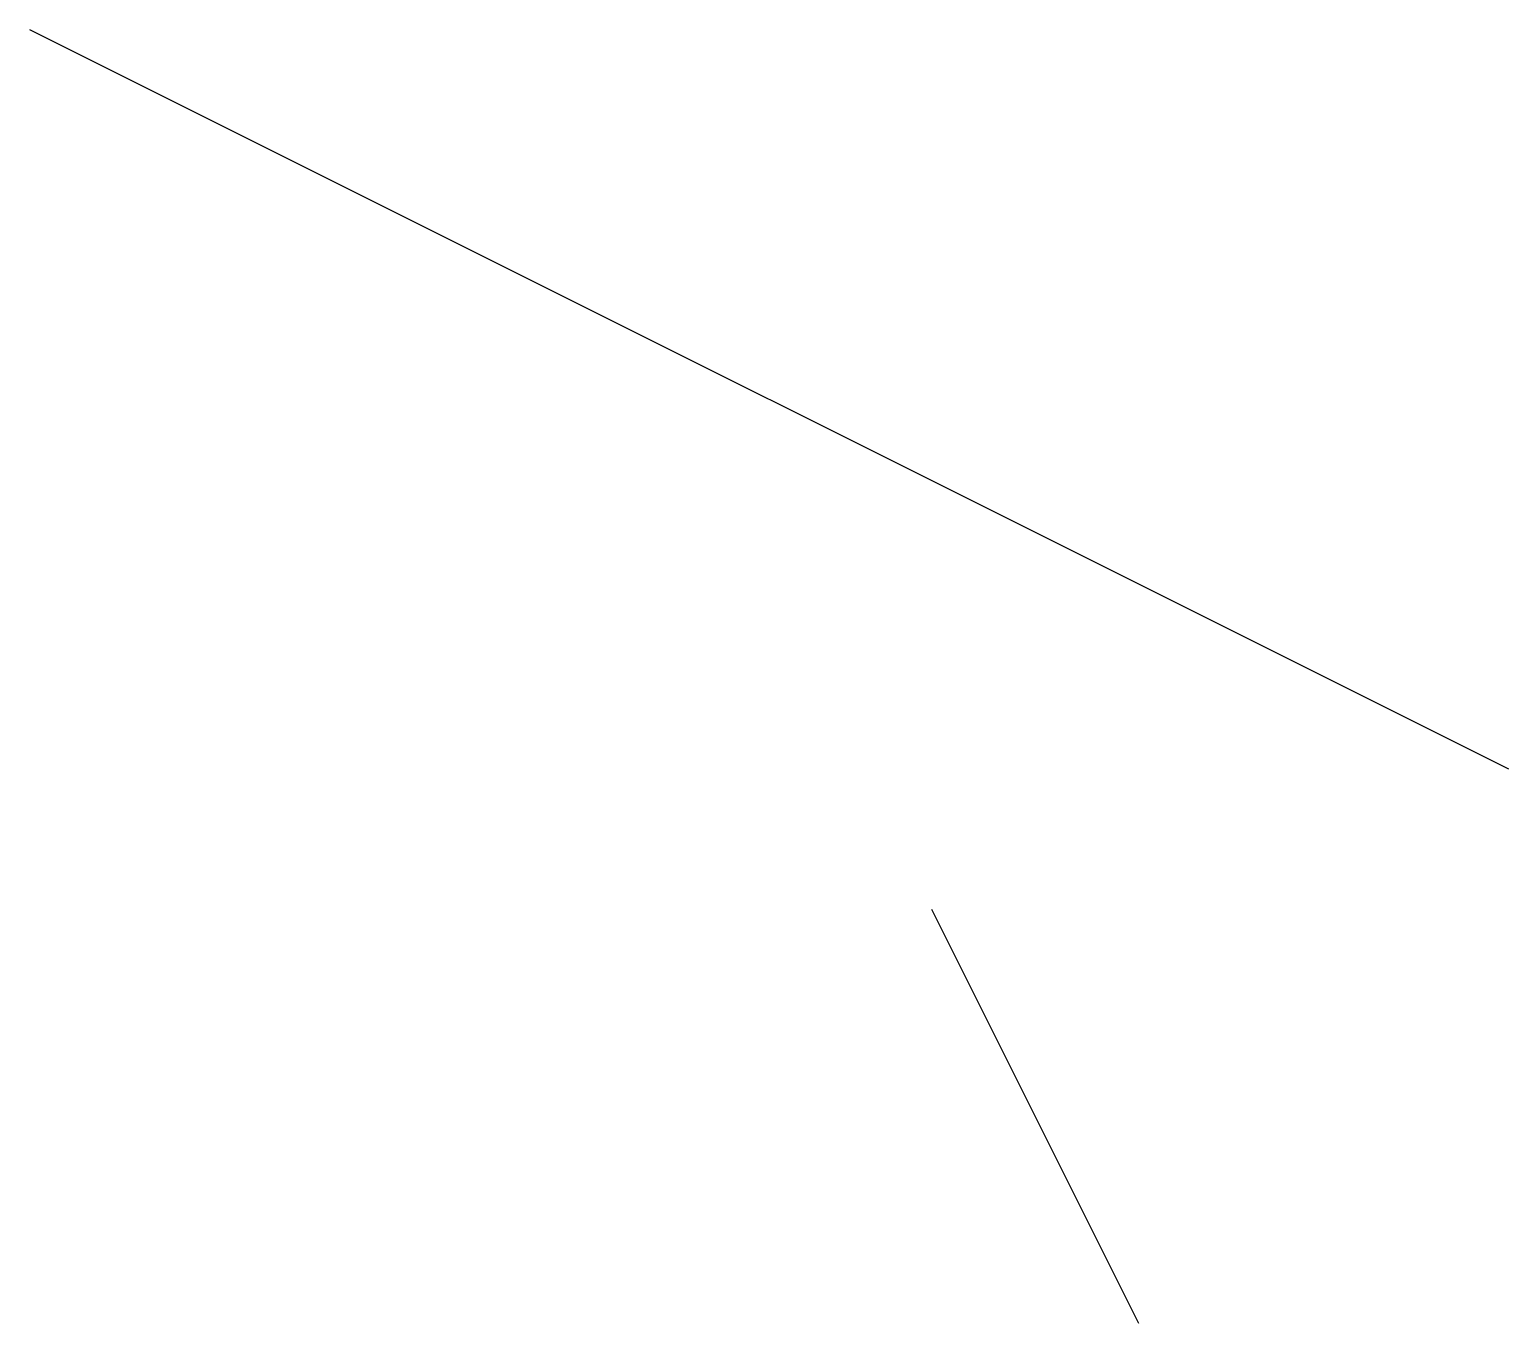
# Model space of a CAD drawing. Units: millimetres at full size, sheet at 1:100. Extents: x -15551 to 8939, y -18796 to 2633.
import ezdxf

# ---------------------------------------------------------------- set-up
doc = ezdxf.new("R2010")
doc.units = ezdxf.units.MM
doc.header["$LTSCALE"] = 100
doc.layers.add('0-0', color=7, linetype='Continuous')

msp = doc.modelspace()

# ---------------------------------------------------------------- linework, layer by layer
at = {"layer": '0-0'}
for p, q in [((-15551, 2632.7), (8938.8, -9612.2)), ((2816.3, -18795.9), (-612.2, -11938.8))]:
    msp.add_line(p, q, dxfattribs=at)

doc.saveas('drawing.dxf')
